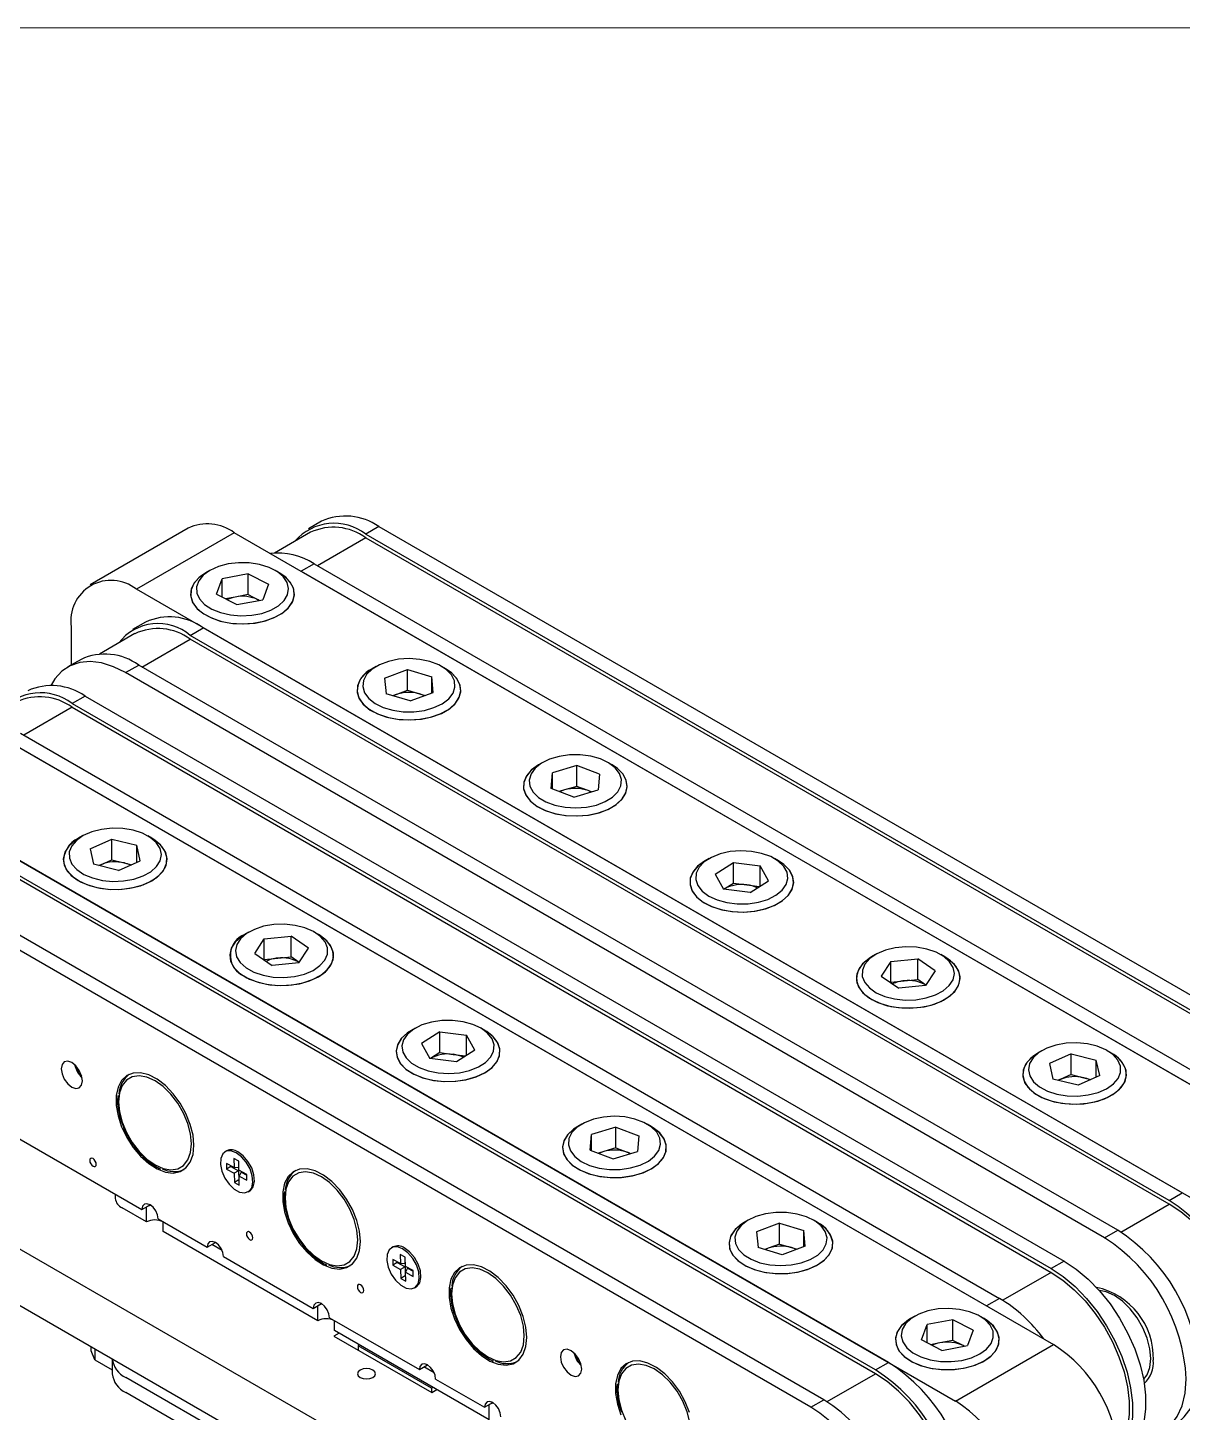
# Model space of a CAD drawing. Header units: millimetres. Extents: x 5 to 292, y 4 to 204.
# Drawn here: x 195.3 to 245.3, y 144.5 to 204.5 of the extents above; entities that cross this region are included whole.
import ezdxf

# ---------------------------------------------------------------- set-up
doc = ezdxf.new("R2010")
doc.units = ezdxf.units.MM

msp = doc.modelspace()

# ---------------------------------------------------------------- linework, layer by layer
at = {"color": 7, "linetype": 'Continuous', "lineweight": 18}
msp.add_line((4.92, 204.48), (291.92, 204.48), dxfattribs=at)
at = {"color": 7, "linetype": 'Continuous', "lineweight": 25}
for p, q in [((208.008, 183.091), (207.443, 182.764)), ((202.234, 182.788), (197.992, 180.338)), ((204.234, 182.59), (199.991, 180.14)), ((252.459, 154.75), (204.234, 182.59)), ((207.534, 182.607), (205.97, 181.704)), ((210.499, 182.859), (209.933, 182.532)), ((209.933, 182.532), (252.36, 158.04)), ((210.499, 182.859), (252.925, 158.367)), ((209.933, 182.369), (252.36, 157.877)), ((203.173, 180.957), (202.996, 180.855)), ((204.829, 180.808), (203.708, 180.595)), ((204.829, 180.808), (205.709, 180.353)), ((204.829, 179.909), (204.829, 180.808)), ((206.179, 180.855), (206.002, 180.957)), ((207.699, 181.243), (207.133, 180.916)), ((207.133, 180.916), (249.56, 156.424)), ((207.699, 181.243), (250.125, 156.75)), ((248.216, 152.301), (199.991, 180.14)), ((203.466, 179.928), (203.708, 180.595)), ((203.708, 179.803), (203.708, 180.595)), ((205.709, 180.353), (205.468, 179.686)), ((203.466, 179.928), (204.346, 179.473)), ((204.269, 179.803), (203.858, 179.725)), ((204.829, 179.909), (204.269, 179.803)), ((204.346, 179.473), (205.468, 179.686)), ((204.829, 179.909), (205.269, 179.682)), ((205.315, 179.657), (205.269, 179.682)), ((205.269, 179.682), (205.317, 179.657)), ((197.163, 178.507), (197.163, 176.851)), ((200.391, 178.714), (199.825, 178.388)), ((202.325, 178.14), (202.891, 178.467)), ((245.317, 153.975), (202.891, 178.467)), ((199.925, 178.215), (198.391, 177.329)), ((244.751, 153.648), (202.325, 178.14)), ((244.751, 153.485), (202.325, 177.977)), ((197.591, 177.098), (197.025, 176.771)), ((199.525, 176.524), (200.09, 176.85)), ((241.951, 152.031), (199.525, 176.524)), ((242.517, 152.358), (200.09, 176.85)), ((210.386, 176.793), (210.209, 176.691)), ((210.749, 176.287), (211.74, 176.657)), ((211.74, 176.657), (212.791, 176.347)), ((211.74, 175.759), (211.74, 176.657)), ((213.391, 176.691), (213.215, 176.793)), ((210.749, 176.287), (210.809, 175.606)), ((212.851, 175.666), (212.791, 176.347)), ((212.791, 175.644), (212.791, 176.347)), ((197.771, 175.511), (197.205, 175.185)), ((197.771, 175.511), (240.198, 151.019)), ((211.86, 175.296), (210.809, 175.606)), ((211.101, 175.52), (211.244, 175.574)), ((211.244, 175.574), (211.74, 175.759)), ((211.74, 175.759), (212.266, 175.604)), ((211.86, 175.296), (212.851, 175.666)), ((212.266, 175.604), (212.5, 175.535)), ((191.506, 175.242), (239.731, 147.402)), ((197.205, 175.185), (239.632, 150.693)), ((197.205, 175.021), (239.632, 150.529)), ((194.405, 173.568), (236.832, 149.076)), ((194.971, 173.895), (237.397, 149.403)), ((187.263, 172.793), (235.488, 144.953)), ((217.598, 172.629), (217.421, 172.527)), ((219.071, 172.494), (218.02, 172.183)), ((220.063, 172.124), (219.071, 172.494)), ((219.071, 171.596), (219.071, 172.494)), ((220.604, 172.527), (220.427, 172.629)), ((217.962, 171.502), (218.02, 172.183)), ((218.02, 171.48), (218.02, 172.183)), ((220.063, 172.124), (220.005, 171.444)), ((232.589, 146.627), (190.163, 171.119)), ((218.954, 171.132), (217.962, 171.502)), ((218.546, 171.44), (218.313, 171.371)), ((219.071, 171.596), (218.546, 171.44)), ((218.954, 171.132), (220.005, 171.444)), ((219.567, 171.411), (219.071, 171.596)), ((219.712, 171.357), (219.567, 171.411)), ((232.023, 146.3), (189.597, 170.793)), ((232.023, 146.137), (189.597, 170.629)), ((229.789, 145.01), (187.362, 169.503)), ((197.658, 169.445), (197.481, 169.343)), ((197.983, 168.893), (198.924, 169.305)), ((198.924, 169.305), (200.012, 169.041)), ((198.924, 168.407), (198.924, 169.305)), ((200.663, 169.343), (200.487, 169.445)), ((229.223, 144.684), (186.797, 169.176)), ((197.983, 168.893), (198.132, 168.217)), ((200.161, 168.365), (200.012, 169.041)), ((200.012, 168.3), (200.012, 169.041)), ((199.221, 167.953), (198.132, 168.217)), ((198.362, 168.161), (198.454, 168.201)), ((198.454, 168.201), (198.369, 168.159)), ((198.454, 168.201), (198.924, 168.407)), ((198.924, 168.407), (199.468, 168.275)), ((199.221, 167.953), (200.161, 168.365)), ((199.468, 168.275), (199.782, 168.199)), ((224.811, 168.466), (224.634, 168.364)), ((225.071, 167.794), (225.865, 168.298)), ((225.865, 168.298), (227.019, 168.154)), ((225.865, 167.4), (225.865, 168.298)), ((227.379, 167.505), (227.019, 168.154)), ((227.019, 167.276), (227.019, 168.154)), ((227.816, 168.364), (227.64, 168.466)), ((225.071, 167.794), (225.432, 167.145)), ((226.586, 167), (227.379, 167.505)), ((226.586, 167), (225.432, 167.145)), ((225.458, 167.141), (225.468, 167.148)), ((225.468, 167.148), (225.865, 167.4)), ((225.865, 167.4), (226.442, 167.328)), ((226.442, 167.328), (226.992, 167.259)), ((204.87, 165.282), (204.693, 165.18)), ((205.532, 164.991), (206.697, 165.104)), ((207.449, 164.579), (206.697, 165.104)), ((206.697, 164.206), (206.697, 165.104)), ((207.876, 165.18), (207.699, 165.282)), ((205.12, 164.352), (205.532, 164.991)), ((205.532, 164.093), (205.532, 164.991)), ((207.037, 163.94), (207.449, 164.579)), ((205.12, 164.352), (205.873, 163.827)), ((205.52, 164.073), (205.532, 164.093)), ((205.532, 164.093), (206.115, 164.149)), ((207.037, 163.94), (205.873, 163.827)), ((206.115, 164.149), (206.697, 164.206)), ((207.049, 163.96), (206.697, 164.206)), ((232.023, 164.302), (231.846, 164.2)), ((232.685, 164.011), (232.273, 163.372)), ((232.685, 164.011), (233.85, 164.124)), ((232.685, 163.113), (232.685, 164.011)), ((234.602, 163.599), (233.85, 164.124)), ((233.85, 163.226), (233.85, 164.124)), ((235.029, 164.2), (234.852, 164.302)), ((235.172, 164.109), (235.029, 164.2)), ((232.273, 163.372), (233.026, 162.847)), ((234.602, 163.599), (234.19, 162.96)), ((232.685, 163.113), (232.673, 163.093)), ((232.685, 163.113), (233.267, 163.17)), ((234.19, 162.96), (233.026, 162.847)), ((233.267, 163.17), (233.85, 163.226)), ((234.202, 162.98), (233.85, 163.226)), ((186.797, 161.011), (200.232, 153.255)), ((212.083, 161.118), (211.906, 161.016)), ((213.137, 160.951), (212.343, 160.446)), ((213.137, 160.951), (214.291, 160.806)), ((213.137, 160.053), (213.137, 160.951)), ((215.088, 161.016), (214.912, 161.118)), ((212.343, 160.446), (212.704, 159.797)), ((214.651, 160.157), (214.291, 160.806)), ((214.291, 159.928), (214.291, 160.806)), ((213.858, 159.653), (212.704, 159.797)), ((212.74, 159.8), (212.73, 159.794)), ((213.137, 160.053), (212.74, 159.8)), ((213.137, 160.053), (213.714, 159.98)), ((213.714, 159.98), (214.265, 159.912)), ((214.651, 160.157), (213.858, 159.653)), ((239.236, 160.138), (239.059, 160.036)), ((240.501, 159.998), (239.561, 159.586)), ((240.501, 159.998), (241.59, 159.734)), ((240.501, 159.1), (240.501, 159.998)), ((241.739, 159.058), (241.59, 159.734)), ((241.59, 158.993), (241.59, 159.734)), ((242.241, 160.036), (242.065, 160.138)), ((239.561, 159.586), (239.71, 158.91)), ((240.501, 159.1), (240.031, 158.894)), ((240.501, 159.1), (241.046, 158.968)), ((241.739, 159.058), (240.799, 158.646)), ((182.526, 158.708), (231.741, 130.297)), ((240.799, 158.646), (239.71, 158.91)), ((240.031, 158.894), (239.94, 158.854)), ((240.031, 158.894), (239.947, 158.852)), ((241.046, 158.968), (241.36, 158.892)), ((219.295, 156.954), (219.118, 156.852)), ((220.768, 156.819), (219.717, 156.507)), ((220.768, 156.819), (221.76, 156.449)), ((220.768, 155.921), (220.768, 156.819)), ((222.301, 156.852), (222.124, 156.954)), ((182.526, 156.258), (231.741, 127.847)), ((219.659, 155.827), (219.717, 156.507)), ((219.717, 155.805), (219.717, 156.507)), ((221.76, 156.449), (221.702, 155.769)), ((203.904, 155.795), (203.833, 155.754)), ((204.429, 155.346), (204.217, 155.463)), ((204.217, 155.463), (204.225, 155.07)), ((219.659, 155.827), (220.651, 155.457)), ((220.243, 155.765), (220.01, 155.696)), ((220.768, 155.921), (220.243, 155.765)), ((220.651, 155.457), (221.702, 155.769)), ((220.768, 155.921), (221.264, 155.736)), ((221.264, 155.736), (221.409, 155.682)), ((200.569, 155.295), (200.78, 155.153)), ((200.78, 155.153), (200.829, 155.12)), ((204.225, 155.07), (203.889, 155.255)), ((203.889, 155.255), (203.894, 155.008)), ((204.085, 155.121), (203.894, 155.008)), ((203.894, 155.008), (204.229, 154.823)), ((204.085, 155.147), (204.085, 155.121)), ((204.085, 155.121), (204.421, 154.936)), ((204.419, 155.064), (204.225, 155.07)), ((204.421, 154.936), (204.229, 154.823)), ((204.413, 155.355), (204.419, 155.064)), ((204.421, 154.936), (204.429, 154.544)), ((204.437, 154.954), (204.429, 155.346)), ((204.772, 154.769), (204.437, 154.954)), ((204.53, 154.876), (204.442, 154.706)), ((204.53, 154.876), (204.773, 154.742)), ((204.229, 154.823), (204.237, 154.431)), ((204.429, 154.544), (204.237, 154.431)), ((204.237, 154.431), (204.449, 154.314)), ((204.429, 154.544), (204.445, 154.535)), ((204.449, 154.314), (204.442, 154.706)), ((204.442, 154.706), (204.777, 154.521)), ((204.777, 154.521), (204.772, 154.769)), ((199.078, 153.921), (199.078, 153.734)), ((204.833, 154.022), (204.904, 154.063)), ((244.751, 153.648), (245.317, 153.975)), ((200.427, 152.716), (199.371, 153.326)), ((200.232, 153.255), (200.585, 153.459)), ((200.427, 152.716), (200.427, 153.367)), ((200.939, 152.847), (203.06, 151.622)), ((201.148, 152.3), (201.148, 152.726)), ((226.508, 152.791), (226.331, 152.689)), ((227.862, 152.655), (226.871, 152.285)), ((227.862, 152.655), (228.913, 152.345)), ((227.862, 151.757), (227.862, 152.655)), ((229.513, 152.689), (229.337, 152.791)), ((207.852, 148.43), (201.148, 152.3)), ((226.871, 152.285), (226.931, 151.604)), ((228.973, 151.664), (228.913, 152.345)), ((228.913, 151.642), (228.913, 152.345)), ((241.951, 152.031), (242.517, 152.358)), ((203.06, 151.622), (203.414, 151.826)), ((203.708, 151.475), (203.257, 151.735)), ((211.116, 151.631), (211.046, 151.591)), ((211.641, 151.182), (211.429, 151.299)), ((211.429, 151.299), (211.437, 150.907)), ((227.982, 151.294), (226.931, 151.604)), ((227.366, 151.572), (227.223, 151.518)), ((227.862, 151.757), (227.366, 151.572)), ((227.862, 151.757), (228.388, 151.602)), ((228.973, 151.664), (227.982, 151.294)), ((228.388, 151.602), (228.622, 151.533)), ((203.767, 151.214), (207.656, 148.969)), ((207.782, 151.132), (207.992, 150.99)), ((207.992, 150.99), (208.041, 150.957)), ((211.437, 150.907), (211.101, 151.092)), ((211.101, 151.092), (211.106, 150.844)), ((211.298, 150.957), (211.106, 150.844)), ((211.106, 150.844), (211.442, 150.659)), ((211.297, 150.984), (211.298, 150.957)), ((211.298, 150.957), (211.634, 150.772)), ((211.631, 150.9), (211.437, 150.907)), ((211.634, 150.772), (211.442, 150.659)), ((211.442, 150.659), (211.45, 150.267)), ((211.625, 151.191), (211.631, 150.9)), ((211.634, 150.772), (211.641, 150.38)), ((211.649, 150.79), (211.641, 151.182)), ((211.985, 150.605), (211.649, 150.79)), ((211.743, 150.712), (211.654, 150.542)), ((211.743, 150.712), (211.985, 150.579)), ((240.198, 151.019), (239.632, 150.693)), ((211.641, 150.38), (211.45, 150.267)), ((211.45, 150.267), (211.662, 150.15)), ((211.641, 150.38), (211.657, 150.371)), ((211.662, 150.15), (211.654, 150.542)), ((211.654, 150.542), (211.99, 150.357)), ((211.99, 150.357), (211.985, 150.605)), ((212.046, 149.858), (212.116, 149.899)), ((207.656, 148.969), (208.01, 149.173)), ((207.852, 148.43), (207.852, 149.081)), ((237.397, 149.403), (236.832, 149.076)), ((208.364, 148.56), (212.253, 146.315)), ((208.573, 148.013), (208.573, 148.44)), ((233.72, 148.627), (233.543, 148.525)), ((234.013, 147.598), (234.255, 148.265)), ((235.376, 148.478), (234.255, 148.265)), ((234.255, 147.473), (234.255, 148.265)), ((236.256, 148.023), (235.376, 148.478)), ((235.376, 147.58), (235.376, 148.478)), ((236.726, 148.525), (236.549, 148.627)), ((208.773, 147.898), (208.547, 147.768)), ((208.547, 147.768), (212.79, 145.319)), ((215.276, 144.144), (208.573, 148.013)), ((236.256, 148.023), (236.015, 147.356)), ((198.033, 147.122), (198.033, 147.306)), ((198.189, 146.739), (198.033, 147.122)), ((198.189, 147.216), (198.189, 146.739)), ((209.666, 147.382), (209.595, 147.341)), ((212.777, 145.504), (209.595, 147.341)), ((209.595, 147.341), (209.595, 147.163)), ((234.893, 147.144), (234.013, 147.598)), ((234.816, 147.473), (234.405, 147.395)), ((235.376, 147.58), (234.816, 147.473)), ((234.893, 147.144), (236.015, 147.356)), ((235.816, 147.352), (235.376, 147.58)), ((235.488, 144.953), (239.731, 147.402)), ((235.862, 147.327), (235.816, 147.352)), ((235.864, 147.328), (235.816, 147.352)), ((198.189, 146.739), (198.946, 146.302)), ((198.946, 146.779), (198.946, 146.136)), ((212.253, 146.315), (212.606, 146.519)), ((214.994, 146.968), (215.205, 146.826)), ((215.205, 146.826), (215.254, 146.793)), ((232.023, 146.3), (232.589, 146.627)), ((228.028, 129.522), (199.532, 145.973)), ((212.9, 146.169), (212.449, 146.429)), ((212.96, 145.907), (215.081, 144.682)), ((228.028, 128.869), (199.532, 145.32)), ((212.848, 145.545), (212.777, 145.504)), ((212.777, 145.504), (212.777, 145.326)), ((212.79, 145.319), (213.015, 145.449)), ((215.081, 144.682), (215.435, 144.887)), ((215.276, 144.144), (215.276, 144.795)), ((229.223, 144.684), (229.789, 145.01))]:
    msp.add_line(p, q, dxfattribs=at)
at = {"color": 8, "linetype": 'Continuous', "lineweight": 25}
for p, q in [((209.933, 182.369), (207.84, 181.161)), ((200.232, 176.769), (202.325, 177.977)), ((197.205, 175.021), (195.112, 173.813)), ((242.654, 152.274), (244.751, 153.485)), ((239.632, 150.529), (237.536, 149.319)), ((229.926, 144.926), (232.023, 146.137))]:
    msp.add_line(p, q, dxfattribs=at)
at = {"color": 7, "linetype": 'Continuous', "lineweight": 25, "flags": 128}
for points in [[(203.964, 181.237), (203.542, 181.125), (203.177, 180.959), (202.888, 180.749), (202.691, 180.507), (202.596, 180.244), (202.608, 179.976), (202.727, 179.717), (202.946, 179.481), (203.254, 179.28), (203.634, 179.126), (204.065, 179.026), (204.524, 178.986), (204.987, 179.009), (205.428, 179.093), (205.824, 179.233), (206.153, 179.422), (206.398, 179.65), (206.545, 179.904), (206.587, 180.171), (206.521, 180.436), (206.351, 180.686), (206.085, 180.906), (205.739, 181.084), (205.331, 181.212), (204.883, 181.282), (204.419, 181.291), (203.964, 181.237)], [(202.996, 180.855), (202.735, 180.673), (202.504, 180.426), (202.37, 180.156), (202.34, 179.876), (202.415, 179.598), (202.592, 179.337), (202.862, 179.103), (203.212, 178.908), (203.627, 178.762), (204.087, 178.67), (204.57, 178.637), (205.054, 178.666), (205.517, 178.753), (205.935, 178.896), (206.291, 179.088), (206.567, 179.319), (206.751, 179.579), (206.833, 179.856), (206.811, 180.137), (206.684, 180.408), (206.46, 180.657), (206.179, 180.855)], [(202.997, 180.855), (202.692, 180.636), (202.476, 180.384), (202.358, 180.112), (202.345, 179.831), (202.437, 179.555), (202.629, 179.297), (202.913, 179.069), (203.275, 178.881), (203.699, 178.743), (204.164, 178.661), (204.649, 178.638), (205.131, 178.676), (205.587, 178.773), (205.997, 178.924), (206.341, 179.123), (206.603, 179.359), (206.771, 179.623), (206.837, 179.901), (206.797, 180.181), (206.654, 180.45), (206.415, 180.694), (206.179, 180.855)], [(209.803, 175.918), (209.88, 175.654), (210.061, 175.407), (210.335, 175.191), (210.689, 175.017), (211.102, 174.895), (211.554, 174.831), (212.018, 174.829), (212.471, 174.889), (212.887, 175.008), (213.245, 175.178), (213.525, 175.392), (213.712, 175.638), (213.796, 175.901), (213.772, 176.169), (213.642, 176.426), (213.413, 176.659), (213.097, 176.856), (212.711, 177.005), (212.275, 177.098), (211.815, 177.131), (211.353, 177.102), (210.915, 177.012), (210.526, 176.867), (210.205, 176.673), (209.969, 176.442), (209.833, 176.185), (209.803, 175.918)], [(199.525, 176.524), (198.998, 176.782), (198.483, 176.944), (197.991, 177.005), (197.533, 176.964), (197.12, 176.822), (196.761, 176.582), (196.463, 176.25), (196.301, 175.978)], [(209.553, 175.706), (209.63, 175.429), (209.809, 175.168), (210.081, 174.935), (210.433, 174.741), (210.849, 174.596), (211.309, 174.505), (211.793, 174.474), (212.277, 174.503), (212.738, 174.592), (213.156, 174.736), (213.51, 174.929), (213.785, 175.16), (213.966, 175.421), (214.046, 175.698), (214.022, 175.979), (213.893, 176.249), (213.666, 176.498), (213.391, 176.691)], [(210.209, 176.691), (209.904, 176.472), (209.688, 176.221), (209.571, 175.948), (209.558, 175.667), (209.649, 175.391), (209.841, 175.133), (210.125, 174.905), (210.487, 174.718), (210.911, 174.579), (211.376, 174.497), (211.861, 174.474), (212.343, 174.512), (212.8, 174.609), (213.21, 174.76), (213.554, 174.959), (213.816, 175.195), (213.984, 175.459), (214.049, 175.737), (214.01, 176.017), (213.867, 176.286), (213.628, 176.53), (213.391, 176.691)], [(211.244, 175.574), (211.137, 175.528), (211.114, 175.516)], [(212.471, 175.524), (212.38, 175.565), (212.266, 175.604)], [(219.926, 170.786), (220.312, 170.935), (220.627, 171.132), (220.856, 171.365), (220.985, 171.623), (221.008, 171.89), (220.923, 172.154), (220.736, 172.399), (220.455, 172.613), (220.097, 172.783), (219.68, 172.901), (219.227, 172.961), (218.763, 172.959), (218.312, 172.894), (217.899, 172.772), (217.546, 172.598), (217.272, 172.381), (217.092, 172.134), (217.015, 171.87), (217.046, 171.602), (217.183, 171.346), (217.419, 171.115), (217.741, 170.922), (218.131, 170.777), (218.569, 170.687), (219.03, 170.659), (219.491, 170.692), (219.926, 170.786)], [(217.422, 172.527), (217.117, 172.308), (216.901, 172.057), (216.783, 171.784), (216.77, 171.504), (216.862, 171.228), (217.054, 170.97), (217.338, 170.742), (217.7, 170.554), (218.123, 170.416), (218.589, 170.333), (219.074, 170.311), (219.556, 170.348), (220.012, 170.445), (220.422, 170.597), (220.766, 170.795), (221.028, 171.032), (221.196, 171.295), (221.262, 171.574), (221.222, 171.854), (221.079, 172.122), (220.84, 172.367), (220.604, 172.527)], [(217.421, 172.527), (217.4, 172.515), (217.1, 172.293), (216.89, 172.04), (216.779, 171.766), (216.773, 171.486), (216.871, 171.21), (217.07, 170.954), (217.359, 170.728), (217.726, 170.544), (218.152, 170.409), (218.619, 170.33), (219.105, 170.311), (219.586, 170.353), (220.04, 170.453)], [(220.04, 170.453), (220.447, 170.608), (220.786, 170.809), (221.042, 171.048), (221.203, 171.313), (221.262, 171.592), (221.216, 171.871), (221.067, 172.139), (220.822, 172.381), (220.604, 172.527)], [(218.546, 171.44), (218.431, 171.4), (218.342, 171.36)], [(219.698, 171.353), (219.674, 171.365), (219.567, 171.411)], [(197.481, 169.343), (197.319, 169.239), (197.056, 169.002), (196.889, 168.738), (196.823, 168.46), (196.862, 168.18), (197.005, 167.912), (197.245, 167.667), (197.57, 167.458), (197.965, 167.294), (198.412, 167.183), (198.89, 167.13), (199.376, 167.138), (199.848, 167.206), (200.284, 167.331), (200.663, 167.506)], [(196.84, 168.261), (196.953, 167.988), (197.165, 167.735), (197.467, 167.515), (197.843, 167.337), (198.277, 167.21), (198.748, 167.14), (199.234, 167.129), (199.713, 167.18), (200.162, 167.288), (200.559, 167.45), (200.887, 167.658), (201.131, 167.901), (201.278, 168.168), (201.322, 168.448), (201.261, 168.727), (201.097, 168.991), (200.839, 169.229), (200.663, 169.343)], [(197.088, 168.484), (197.2, 168.223), (197.412, 167.985), (197.714, 167.781), (198.089, 167.624), (198.518, 167.52), (198.976, 167.476), (199.439, 167.494), (199.882, 167.573), (200.282, 167.71), (200.617, 167.896), (200.868, 168.121), (201.023, 168.374), (201.072, 168.64), (201.014, 168.906), (200.85, 169.157), (200.591, 169.38), (200.251, 169.562), (199.846, 169.694), (199.4, 169.768), (198.936, 169.781), (198.48, 169.732), (198.055, 169.623), (197.685, 169.461), (197.39, 169.254), (197.186, 169.013), (197.084, 168.752), (197.088, 168.484)], [(200.663, 167.506), (200.968, 167.725), (201.184, 167.977), (201.302, 168.25), (201.315, 168.53), (201.223, 168.806), (201.031, 169.064), (200.747, 169.292), (200.663, 169.343)], [(224.321, 167.297), (224.513, 167.053), (224.797, 166.841), (225.159, 166.673), (225.578, 166.557), (226.031, 166.5), (226.496, 166.505), (226.945, 166.572), (227.356, 166.697), (227.706, 166.873), (227.976, 167.092), (228.152, 167.34), (228.224, 167.605), (228.188, 167.872), (228.046, 168.127), (227.806, 168.357), (227.481, 168.548), (227.088, 168.691), (226.649, 168.778), (226.186, 168.804), (225.726, 168.767), (225.293, 168.671), (224.91, 168.519), (224.598, 168.321), (224.374, 168.086), (224.249, 167.828), (224.231, 167.56), (224.321, 167.297)], [(224.634, 168.364), (224.329, 168.145), (224.113, 167.893), (223.996, 167.621), (223.983, 167.34), (224.074, 167.064), (224.266, 166.806), (224.55, 166.578), (224.912, 166.39), (225.336, 166.252), (225.801, 166.17), (226.286, 166.147), (226.768, 166.185), (227.225, 166.282), (227.635, 166.433), (227.979, 166.631), (228.241, 166.868), (228.409, 167.132), (228.474, 167.41), (228.435, 167.69), (228.292, 167.959), (228.053, 168.203), (227.816, 168.364)], [(224.634, 168.364), (224.615, 168.352), (224.314, 168.131), (224.104, 167.878), (223.992, 167.605), (223.985, 167.324), (224.082, 167.049)], [(224.082, 167.049), (224.28, 166.792), (224.569, 166.566), (224.935, 166.381), (225.361, 166.246), (225.828, 166.167), (226.314, 166.147), (226.795, 166.189), (227.25, 166.289), (227.656, 166.443), (227.996, 166.644), (228.253, 166.883), (228.415, 167.147), (228.475, 167.426), (228.429, 167.706), (228.281, 167.973), (228.036, 168.216), (227.816, 168.364)], [(204.693, 165.18), (204.531, 165.075), (204.269, 164.838), (204.101, 164.575), (204.035, 164.296), (204.075, 164.016), (204.218, 163.748), (204.457, 163.503), (204.782, 163.294), (205.177, 163.131), (205.624, 163.02), (206.102, 162.967), (206.588, 162.974), (207.061, 163.042), (207.496, 163.167), (207.876, 163.343)], [(204.743, 163.73), (205.078, 163.544), (205.479, 163.409), (205.923, 163.33), (206.386, 163.312), (206.844, 163.357), (207.272, 163.461), (207.646, 163.62), (207.947, 163.824), (208.159, 164.062), (208.269, 164.323), (208.273, 164.591), (208.169, 164.852), (207.964, 165.093), (207.668, 165.299), (207.297, 165.461), (206.872, 165.569), (206.416, 165.617), (205.952, 165.604), (205.506, 165.529), (205.102, 165.397), (204.762, 165.214), (204.504, 164.991), (204.342, 164.74), (204.285, 164.474), (204.335, 164.207), (204.491, 163.955), (204.743, 163.73)], [(204.55, 163.434), (204.899, 163.238), (205.313, 163.09), (205.772, 162.997), (206.254, 162.962), (206.739, 162.989), (207.202, 163.075), (207.622, 163.217), (207.98, 163.407), (208.258, 163.637), (208.444, 163.897), (208.53, 164.174), (208.51, 164.454), (208.386, 164.726), (208.164, 164.976), (207.876, 165.18)], [(207.876, 163.343), (208.18, 163.562), (208.397, 163.813), (208.514, 164.086), (208.527, 164.367), (208.436, 164.643), (208.243, 164.901), (207.959, 165.129), (207.876, 165.18)], [(234.979, 164.221), (234.644, 164.407), (234.243, 164.542), (233.799, 164.621), (233.336, 164.639), (232.878, 164.594), (232.45, 164.49), (232.076, 164.331), (231.775, 164.127), (231.563, 163.889), (231.453, 163.628), (231.449, 163.36), (231.553, 163.099), (231.758, 162.858), (232.054, 162.652), (232.425, 162.49), (232.85, 162.382), (233.306, 162.334), (233.77, 162.347), (234.216, 162.422), (234.62, 162.555), (234.96, 162.737), (235.218, 162.96), (235.38, 163.211), (235.438, 163.477), (235.387, 163.744), (235.231, 163.996), (234.979, 164.221)], [(231.846, 164.2), (231.742, 164.136), (231.464, 163.905), (231.278, 163.646), (231.193, 163.369), (231.213, 163.089), (231.336, 162.817), (231.558, 162.567), (231.868, 162.351), (232.252, 162.178), (232.691, 162.056), (233.164, 161.992), (233.651, 161.989), (234.127, 162.045), (234.572, 162.16), (234.963, 162.327), (235.283, 162.538), (235.516, 162.785), (235.653, 163.054), (235.686, 163.334), (235.613, 163.612), (235.439, 163.875), (235.172, 164.109), (235.172, 164.109)], [(231.847, 164.2), (231.542, 163.981), (231.326, 163.729), (231.208, 163.457), (231.195, 163.176), (231.287, 162.9), (231.479, 162.642), (231.763, 162.414), (232.125, 162.227), (232.548, 162.088), (233.014, 162.006), (233.498, 161.983), (233.981, 162.021), (234.437, 162.118), (234.847, 162.269), (235.191, 162.468), (235.453, 162.704), (235.621, 162.968), (235.687, 163.246), (235.647, 163.526), (235.504, 163.795), (235.265, 164.039), (235.029, 164.2)], [(215.402, 160.654), (215.21, 160.898), (214.925, 161.11), (214.564, 161.278), (214.145, 161.394), (213.691, 161.451), (213.227, 161.446), (212.777, 161.379), (212.366, 161.254), (212.016, 161.078), (211.746, 160.86), (211.57, 160.611), (211.499, 160.347), (211.535, 160.079), (211.676, 159.824), (211.916, 159.594), (212.241, 159.403), (212.634, 159.26), (213.074, 159.173), (213.536, 159.147), (213.996, 159.184), (214.429, 159.28), (214.812, 159.432), (215.124, 159.63), (215.349, 159.865), (215.473, 160.123), (215.491, 160.391), (215.402, 160.654)], [(211.906, 161.016), (211.726, 160.899), (211.469, 160.66), (211.307, 160.395), (211.247, 160.117), (211.293, 159.837), (211.441, 159.57), (211.686, 159.327), (212.015, 159.12), (212.414, 158.959), (212.863, 158.851), (213.342, 158.802), (213.828, 158.813), (214.299, 158.884), (214.732, 159.012), (215.108, 159.19), (215.408, 159.412), (215.619, 159.665), (215.73, 159.938), (215.737, 160.219), (215.64, 160.494), (215.64, 160.494)], [(211.906, 161.016), (211.743, 160.911), (211.481, 160.675), (211.314, 160.411), (211.248, 160.133), (211.287, 159.853), (211.43, 159.584), (211.67, 159.34), (211.995, 159.131), (212.39, 158.967), (212.837, 158.856), (213.315, 158.803), (213.801, 158.811), (214.273, 158.878), (214.709, 159.003), (215.088, 159.179)], [(215.088, 159.179), (215.393, 159.398), (215.609, 159.65), (215.727, 159.922), (215.74, 160.203), (215.648, 160.479), (215.456, 160.737), (215.172, 160.965), (215.088, 161.016)], [(242.634, 159.467), (242.523, 159.728), (242.31, 159.966), (242.008, 160.17), (241.633, 160.328), (241.205, 160.431), (240.747, 160.475), (240.283, 160.457), (239.84, 160.378), (239.44, 160.241), (239.105, 160.055), (238.854, 159.83), (238.7, 159.577), (238.65, 159.311), (238.709, 159.045), (238.872, 158.794), (239.131, 158.571), (239.472, 158.389), (239.876, 158.257), (240.322, 158.183), (240.786, 158.17), (241.243, 158.219), (241.667, 158.328), (242.037, 158.49), (242.332, 158.697), (242.536, 158.938), (242.639, 159.199), (242.634, 159.467)], [(197.651, 158.827), (197.616, 159.051), (197.516, 159.28), (197.367, 159.482), (197.191, 159.623), (197.015, 159.685), (196.866, 159.656), (196.767, 159.541), (196.732, 159.358), (196.767, 159.135), (196.866, 158.905), (197.015, 158.704), (197.191, 158.562), (197.367, 158.501), (197.516, 158.53), (197.616, 158.644), (197.651, 158.827)], [(239.059, 160.036), (238.835, 159.885), (238.591, 159.642), (238.444, 159.374), (238.4, 159.095), (238.462, 158.816), (238.625, 158.551), (238.884, 158.313), (239.224, 158.113), (239.632, 157.96), (240.087, 157.86), (240.568, 157.82), (241.054, 157.84), (241.52, 157.92), (241.946, 158.056), (242.311, 158.242), (242.598, 158.468), (242.795, 158.725), (242.891, 159.001), (242.882, 159.281), (242.882, 159.281)], [(239.059, 160.036), (238.754, 159.817), (238.538, 159.566), (238.421, 159.293), (238.407, 159.012), (238.499, 158.737), (238.691, 158.479), (238.975, 158.25), (239.337, 158.063), (239.761, 157.925), (240.226, 157.842), (240.711, 157.819), (241.193, 157.857), (241.65, 157.954), (242.06, 158.106), (242.404, 158.304), (242.666, 158.541), (242.834, 158.804), (242.899, 159.083), (242.86, 159.363), (242.717, 159.631), (242.477, 159.876), (242.241, 160.036)], [(202.484, 156.037), (202.445, 156.479), (202.328, 156.945), (202.14, 157.414), (201.889, 157.865), (201.587, 158.275), (201.249, 158.627), (200.889, 158.903), (200.525, 159.09), (200.173, 159.18), (199.851, 159.169), (199.573, 159.057), (199.352, 158.849), (199.199, 158.555), (199.121, 158.189), (199.121, 157.768), (199.199, 157.312), (199.352, 156.841), (199.573, 156.378), (199.851, 155.945), (200.173, 155.562), (200.525, 155.247), (200.889, 155.014), (201.249, 154.874), (201.587, 154.834), (201.889, 154.896), (202.14, 155.057), (202.328, 155.31), (202.445, 155.641), (202.484, 156.037)], [(200.798, 155.189), (201.149, 155.032), (201.482, 154.974), (201.781, 155.019), (202.031, 155.163), (202.219, 155.4), (202.336, 155.718), (202.375, 156.1), (202.336, 156.528), (202.219, 156.981), (202.031, 157.435), (201.781, 157.867), (201.482, 158.257), (201.149, 158.584), (200.798, 158.833), (200.446, 158.99), (200.113, 159.048), (199.814, 159.003), (199.564, 158.859), (199.376, 158.622), (199.259, 158.304), (199.22, 157.922), (199.259, 157.493), (199.376, 157.041), (199.564, 156.587), (199.814, 156.154), (200.113, 155.765), (200.446, 155.437), (200.798, 155.189)], [(219.796, 157.165), (219.41, 157.016), (219.095, 156.819), (218.866, 156.586), (218.737, 156.328), (218.714, 156.061), (218.799, 155.797), (218.987, 155.552), (219.267, 155.338), (219.626, 155.168), (220.042, 155.05), (220.495, 154.99), (220.96, 154.992), (221.41, 155.057), (221.823, 155.179), (222.177, 155.353), (222.451, 155.57), (222.631, 155.817), (222.707, 156.081), (222.676, 156.349), (222.539, 156.605), (222.303, 156.836), (221.982, 157.029), (221.591, 157.174), (221.154, 157.264), (220.692, 157.293), (220.231, 157.259), (219.796, 157.165)], [(219.118, 156.852), (218.937, 156.733), (218.68, 156.495), (218.519, 156.23), (218.46, 155.951), (218.506, 155.671), (218.655, 155.404), (218.901, 155.162), (219.231, 154.955), (219.63, 154.794), (220.079, 154.687), (220.558, 154.638), (221.044, 154.649), (221.515, 154.721), (221.948, 154.849), (222.323, 155.028), (222.622, 155.25), (222.832, 155.503), (222.943, 155.776), (222.949, 156.057), (222.851, 156.332), (222.653, 156.589), (222.363, 156.815), (222.301, 156.852)], [(219.118, 156.852), (218.956, 156.748), (218.694, 156.511), (218.526, 156.247), (218.46, 155.969), (218.5, 155.689), (218.643, 155.421), (218.882, 155.176), (219.207, 154.967), (219.602, 154.803), (220.049, 154.692), (220.527, 154.639), (221.013, 154.647), (221.486, 154.715), (221.921, 154.839), (222.301, 155.015)], [(222.301, 155.015), (222.605, 155.234), (222.822, 155.486), (222.939, 155.759), (222.952, 156.039), (222.861, 156.315), (222.668, 156.573), (222.384, 156.801), (222.301, 156.852)], [(198.252, 155.214), (198.241, 155.283), (198.211, 155.354), (198.165, 155.416), (198.111, 155.459), (198.056, 155.478), (198.011, 155.469), (197.98, 155.434), (197.969, 155.378), (197.98, 155.309), (198.011, 155.238), (198.056, 155.176), (198.111, 155.133), (198.165, 155.114), (198.211, 155.123), (198.241, 155.158), (198.252, 155.214)], [(204.317, 155.714), (204.088, 155.796), (203.886, 155.779), (203.732, 155.666), (203.644, 155.468), (203.63, 155.208), (203.692, 154.913), (203.824, 154.615), (204.011, 154.347), (204.233, 154.138), (204.465, 154.01), (204.684, 153.977), (204.864, 154.043), (204.987, 154.2), (205.039, 154.432), (205.014, 154.714), (204.916, 155.014), (204.754, 155.301), (204.547, 155.543), (204.317, 155.714)], [(204.904, 154.063), (204.935, 154.083), (205.058, 154.241), (205.11, 154.473), (205.085, 154.754), (204.987, 155.055), (204.825, 155.342), (204.618, 155.584), (204.387, 155.755)], [(220.243, 155.765), (220.128, 155.725), (220.039, 155.685)], [(221.395, 155.678), (221.371, 155.69), (221.264, 155.736)], [(209.696, 151.874), (209.657, 152.315), (209.541, 152.781), (209.353, 153.251), (209.102, 153.701), (208.8, 154.112), (208.461, 154.463), (208.101, 154.739), (207.737, 154.927), (207.386, 155.017), (207.064, 155.005), (206.786, 154.893), (206.565, 154.685), (206.412, 154.392), (206.333, 154.026), (206.333, 153.605), (206.412, 153.148), (206.565, 152.677), (206.786, 152.215), (207.064, 151.782), (207.386, 151.398), (207.737, 151.083), (208.101, 150.85), (208.461, 150.71), (208.8, 150.671), (209.102, 150.733), (209.353, 150.894), (209.541, 151.146), (209.657, 151.478), (209.696, 151.874)], [(208.01, 151.025), (208.361, 150.868), (208.695, 150.811), (208.994, 150.855), (209.244, 150.999), (209.431, 151.236), (209.548, 151.554), (209.588, 151.936), (209.548, 152.365), (209.431, 152.817), (209.244, 153.271), (208.994, 153.704), (208.695, 154.094), (208.361, 154.421), (208.01, 154.669), (207.659, 154.826), (207.325, 154.884), (207.026, 154.84), (206.776, 154.695), (206.589, 154.458), (206.472, 154.141), (206.432, 153.758), (206.472, 153.33), (206.589, 152.877), (206.776, 152.423), (207.026, 151.991), (207.325, 151.601), (207.659, 151.274), (208.01, 151.025)], [(200.939, 152.847), (200.912, 153.018), (200.835, 153.195), (200.721, 153.35), (200.585, 153.459), (200.45, 153.506), (200.335, 153.484), (200.259, 153.395), (200.232, 153.255)], [(200.618, 153.439), (200.592, 153.433), (200.462, 153.388)], [(229.92, 152.033), (229.842, 152.297), (229.661, 152.544), (229.387, 152.761), (229.033, 152.934), (228.62, 153.056), (228.169, 153.12), (227.704, 153.122), (227.252, 153.062), (226.835, 152.944), (226.477, 152.773), (226.197, 152.559), (226.01, 152.313), (225.926, 152.05), (225.95, 151.782), (226.08, 151.525), (226.309, 151.292), (226.626, 151.095), (227.012, 150.946), (227.447, 150.853), (227.908, 150.82), (228.369, 150.849), (228.807, 150.939), (229.197, 151.085), (229.518, 151.278), (229.753, 151.509), (229.889, 151.766), (229.92, 152.033)], [(247.151, 145.408), (247.405, 145.59), (247.691, 145.909), (247.911, 146.309), (248.06, 146.783), (248.136, 147.318), (248.136, 147.904), (248.06, 148.527), (247.911, 149.173), (247.691, 149.828), (247.405, 150.477), (247.06, 151.106), (246.663, 151.7), (246.224, 152.246), (245.752, 152.733), (245.257, 153.149), (244.751, 153.485)], [(226.331, 152.689), (226.168, 152.584), (225.906, 152.347), (225.739, 152.084), (225.673, 151.805), (225.712, 151.525), (225.855, 151.257), (226.095, 151.012), (226.42, 150.803), (226.815, 150.64), (227.262, 150.529), (227.74, 150.476), (228.226, 150.483), (228.698, 150.551), (229.134, 150.676), (229.513, 150.852)], [(226.331, 152.689), (226.212, 152.614), (225.938, 152.382), (225.756, 152.122), (225.676, 151.845), (225.701, 151.564), (225.829, 151.293), (226.056, 151.045), (226.37, 150.83), (226.756, 150.659), (227.197, 150.541), (227.672, 150.479), (228.158, 150.478), (228.634, 150.538), (229.076, 150.655), (229.464, 150.824), (229.78, 151.038), (230.01, 151.286), (230.141, 151.556), (230.169, 151.836), (230.169, 151.836)], [(229.513, 150.852), (229.818, 151.071), (230.034, 151.322), (230.152, 151.595), (230.165, 151.876), (230.073, 152.151), (229.881, 152.409), (229.597, 152.638), (229.513, 152.689)], [(203.767, 151.214), (203.74, 151.385), (203.664, 151.562), (203.549, 151.717), (203.414, 151.826), (203.279, 151.873), (203.164, 151.851), (203.087, 151.763), (203.06, 151.622)], [(205.04, 152.03), (205.029, 152.099), (204.999, 152.17), (204.953, 152.232), (204.899, 152.275), (204.845, 152.294), (204.799, 152.285), (204.768, 152.25), (204.757, 152.194), (204.768, 152.125), (204.799, 152.054), (204.845, 151.992), (204.899, 151.949), (204.953, 151.93), (204.999, 151.939), (205.029, 151.974), (205.04, 152.03)], [(211.529, 151.55), (211.301, 151.632), (211.098, 151.615), (210.945, 151.502), (210.856, 151.305), (210.842, 151.044), (210.905, 150.749), (211.036, 150.452), (211.223, 150.184), (211.445, 149.974), (211.678, 149.846), (211.896, 149.813), (212.077, 149.879), (212.199, 150.036), (212.251, 150.268), (212.227, 150.55), (212.128, 150.85), (211.967, 151.137), (211.76, 151.379), (211.529, 151.55)], [(212.116, 149.899), (212.147, 149.92), (212.27, 150.077), (212.322, 150.309), (212.298, 150.591), (212.199, 150.891), (212.038, 151.178), (211.83, 151.42), (211.6, 151.591)], [(227.366, 151.572), (227.259, 151.526), (227.236, 151.514)], [(228.593, 151.522), (228.502, 151.562), (228.388, 151.602)], [(216.909, 147.71), (216.87, 148.151), (216.753, 148.618), (216.565, 149.087), (216.314, 149.538), (216.012, 149.948), (215.674, 150.3), (215.314, 150.575), (214.95, 150.763), (214.598, 150.853), (214.276, 150.842), (213.998, 150.73), (213.777, 150.522), (213.624, 150.228), (213.546, 149.862), (213.546, 149.441), (213.624, 148.984), (213.777, 148.514), (213.998, 148.051), (214.276, 147.618), (214.598, 147.235), (214.95, 146.919), (215.314, 146.686), (215.674, 146.547), (216.012, 146.507), (216.314, 146.569), (216.565, 146.73), (216.753, 146.982), (216.87, 147.314), (216.909, 147.71)], [(215.222, 146.862), (215.574, 146.705), (215.907, 146.647), (216.206, 146.691), (216.456, 146.835), (216.644, 147.072), (216.761, 147.39), (216.8, 147.773), (216.761, 148.201), (216.644, 148.653), (216.456, 149.107), (216.206, 149.54), (215.907, 149.93), (215.574, 150.257), (215.222, 150.505), (214.871, 150.662), (214.538, 150.72), (214.239, 150.676), (213.989, 150.532), (213.801, 150.295), (213.684, 149.977), (213.645, 149.594), (213.684, 149.166), (213.801, 148.714), (213.989, 148.26), (214.239, 147.827), (214.538, 147.437), (214.871, 147.11), (215.222, 146.862)], [(239.632, 150.693), (240.159, 150.343), (240.674, 149.91), (241.166, 149.403), (241.623, 148.833), (242.037, 148.214), (242.396, 147.56), (242.694, 146.884), (242.923, 146.201), (243.079, 145.528), (243.157, 144.88), (243.157, 144.269), (243.079, 143.712), (242.923, 143.218), (242.694, 142.801), (242.557, 142.628)], [(240.198, 151.019), (240.724, 150.669), (241.24, 150.236), (241.732, 149.729), (242.189, 149.16), (242.602, 148.541), (242.962, 147.886), (243.259, 147.21), (243.489, 146.528), (243.644, 145.855), (243.723, 145.206), (243.723, 144.596), (243.644, 144.038), (243.489, 143.545), (243.259, 143.127), (242.962, 142.795), (242.697, 142.606)], [(239.632, 150.529), (240.138, 150.193), (240.632, 149.778), (241.104, 149.291), (241.544, 148.744), (241.94, 148.15), (242.285, 147.522), (242.571, 146.873), (242.791, 146.218), (242.941, 145.572), (243.016, 144.949), (243.016, 144.363), (242.941, 143.827), (242.791, 143.354), (242.571, 142.953), (242.539, 142.908)], [(209.848, 149.745), (209.838, 149.813), (209.807, 149.884), (209.761, 149.946), (209.707, 149.989), (209.653, 150.008), (209.607, 149.999), (209.576, 149.964), (209.566, 149.908), (209.576, 149.839), (209.607, 149.768), (209.653, 149.707), (209.707, 149.663), (209.761, 149.644), (209.807, 149.653), (209.838, 149.688), (209.848, 149.745)], [(208.364, 148.56), (208.337, 148.732), (208.26, 148.909), (208.145, 149.064), (208.01, 149.173), (207.875, 149.22), (207.76, 149.198), (207.683, 149.109), (207.656, 148.969)], [(208.042, 149.152), (208.017, 149.147), (207.887, 149.101)], [(235.759, 146.714), (236.18, 146.826), (236.545, 146.992), (236.834, 147.202), (237.031, 147.445), (237.127, 147.707), (237.114, 147.975), (236.995, 148.234), (236.776, 148.47), (236.468, 148.671), (236.089, 148.825), (235.657, 148.925), (235.198, 148.965), (234.735, 148.942), (234.294, 148.858), (233.898, 148.718), (233.569, 148.529), (233.324, 148.301), (233.177, 148.047), (233.135, 147.78), (233.201, 147.515), (233.372, 147.265), (233.637, 147.045), (233.983, 146.867), (234.391, 146.739), (234.839, 146.669), (235.304, 146.66), (235.759, 146.714)], [(233.543, 148.525), (233.381, 148.42), (233.119, 148.184), (232.951, 147.92), (232.885, 147.642), (232.925, 147.362), (233.068, 147.093), (233.307, 146.849), (233.632, 146.64), (234.027, 146.476), (234.474, 146.365), (234.952, 146.312), (235.438, 146.32), (235.911, 146.387), (236.346, 146.512), (236.726, 146.688)], [(233.543, 148.525), (233.431, 148.455), (233.155, 148.224), (232.971, 147.964), (232.889, 147.687), (232.912, 147.406), (233.038, 147.135), (233.263, 146.886), (233.575, 146.67), (233.96, 146.499), (234.4, 146.379), (234.874, 146.316), (235.361, 146.314), (235.837, 146.372)], [(235.837, 146.372), (236.28, 146.488), (236.669, 146.657), (236.987, 146.869), (237.218, 147.116), (237.352, 147.387), (237.382, 147.667), (237.307, 147.944), (237.131, 148.206), (236.861, 148.44), (236.726, 148.525)], [(236.726, 146.688), (237.03, 146.907), (237.247, 147.159), (237.364, 147.431), (237.377, 147.712), (237.286, 147.988), (237.093, 148.246), (236.809, 148.474), (236.726, 148.525)], [(219.288, 146.336), (219.253, 146.56), (219.154, 146.789), (219.005, 146.99), (218.829, 147.132), (218.653, 147.194), (218.504, 147.165), (218.404, 147.05), (218.369, 146.867), (218.404, 146.644), (218.504, 146.414), (218.653, 146.213), (218.829, 146.071), (219.005, 146.01), (219.154, 146.039), (219.253, 146.153), (219.288, 146.336)], [(212.96, 145.907), (212.933, 146.079), (212.856, 146.256), (212.742, 146.41), (212.606, 146.519), (212.471, 146.566), (212.356, 146.544), (212.28, 146.456), (212.253, 146.315)], [(223.966, 144.454), (223.778, 144.923), (223.527, 145.374), (223.225, 145.784), (222.886, 146.136), (222.526, 146.412), (222.162, 146.599), (221.811, 146.689), (221.489, 146.678), (221.211, 146.566), (220.99, 146.358), (220.837, 146.064), (220.758, 145.698), (220.758, 145.277), (220.837, 144.821), (220.99, 144.35)], [(223.973, 144.037), (223.856, 144.49), (223.669, 144.944), (223.419, 145.376), (223.12, 145.766), (222.786, 146.093), (222.435, 146.342), (222.084, 146.499), (221.75, 146.557), (221.451, 146.512), (221.201, 146.368), (221.014, 146.131), (220.897, 145.813), (220.857, 145.431), (220.897, 145.002), (221.014, 144.55), (221.201, 144.096)], [(210.237, 146.294), (210.111, 146.343), (209.962, 146.36), (209.812, 146.343), (209.686, 146.294), (209.601, 146.221), (209.572, 146.135), (209.601, 146.049), (209.686, 145.976), (209.812, 145.927), (209.962, 145.91), (210.111, 145.927), (210.237, 145.976), (210.322, 146.049), (210.352, 146.135), (210.322, 146.221), (210.237, 146.294)], [(234.423, 138.061), (234.677, 138.242), (234.963, 138.561), (235.183, 138.962), (235.332, 139.435), (235.408, 139.971), (235.408, 140.557), (235.332, 141.179), (235.183, 141.826), (234.963, 142.48), (234.677, 143.129), (234.332, 143.758), (233.935, 144.352), (233.496, 144.899), (233.024, 145.385), (232.529, 145.801), (232.023, 146.137)], [(243.415, 143.387), (243.556, 143.384), (244.029, 143.446), (244.451, 143.619), (244.811, 143.898), (245.101, 144.277), (245.314, 144.746), (245.443, 145.294), (245.487, 145.908)], [(215.788, 144.274), (215.761, 144.446), (215.685, 144.623), (215.57, 144.777), (215.435, 144.887), (215.299, 144.934), (215.185, 144.911), (215.108, 144.823), (215.081, 144.682)], [(215.467, 144.866), (215.442, 144.861), (215.311, 144.815)]]:
    msp.add_lwpolyline(points, dxfattribs=at)
at = {"color": 8, "linetype": 'Continuous', "lineweight": 25, "flags": 128}
msp.add_lwpolyline([(243.639, 145.884), (243.797, 146.093), (243.914, 146.41), (243.953, 146.793), (243.914, 147.221), (243.797, 147.674), (243.609, 148.128), (243.359, 148.56), (243.06, 148.95), (242.726, 149.277), (242.375, 149.526), (242.024, 149.683), (241.723, 149.739)], dxfattribs=at)
at = {"color": 7, "linetype": 'Continuous', "lineweight": 25}
for centre, radius, start, end in [((209.047, 180.754), 2.557, 55.39972, 113.9614), ((203.069, 181.016), 1.958, 53.47063, 115.21887), ((208.563, 180.752), 2.246, 52.41672, 139.23045), ((208.532, 180.453), 2.374, 53.82332, 114.86623), ((206.128, 178.792), 2.911, 57.34731, 96.43213), ((198.896, 178.772), 1.753, 51.3258, 188.68495), ((204.51, 178.471), 1.354, 100.27947, 115.66115), ((204.586, 178.224), 1.61, 64.87012, 101.35248), ((201.431, 176.47), 2.473, 53.82357, 114.86601), ((200.932, 176.496), 2.155, 49.73518, 142.41089), ((200.923, 176.06), 2.374, 53.82332, 114.86623), ((198.631, 174.854), 2.473, 53.82357, 114.86601), ((210.656, 175.682), 1.103, 113.90429, 178.75294), ((196.319, 173.406), 2.557, 55.39972, 113.9614), ((195.835, 173.405), 2.246, 52.41672, 139.23045), ((195.804, 173.105), 2.374, 53.82332, 114.86623), ((211.802, 173.995), 1.675, 73.93033, 109.44129), ((219.011, 169.831), 1.675, 70.6159, 106.1222), ((197.915, 168.355), 1.079, 113.72133, 184.9968), ((199.076, 166.669), 1.653, 76.27409, 112.10662), ((199.175, 167.028), 1.281, 64.00293, 76.80483), ((226.218, 165.817), 1.527, 81.57117, 119.39847), ((226.283, 165.929), 1.408, 64.24313, 83.53972), ((205.027, 164.273), 0.966, 110.22699, 240.4061), ((206.227, 162.753), 1.401, 94.58544, 116.14064), ((206.299, 162.662), 1.498, 59.94644, 97.05981), ((233.379, 161.773), 1.401, 94.58626, 116.13946), ((233.452, 161.682), 1.498, 59.94657, 97.05952), ((214.36, 159.694), 1.509, 32.0081, 61.147), ((213.49, 158.469), 1.527, 81.57094, 119.39858), ((213.555, 158.582), 1.408, 64.2417, 83.54115), ((241.637, 158.874), 1.31, 18.13507, 62.53175), ((198.348, 159.761), 1.059, 192.39365, 227.6009), ((198.311, 159.739), 0.986, 194.37879, 225.61596), ((200.377, 158.203), 1.147, 127.29623, 177.0948), ((240.654, 157.362), 1.653, 76.27426, 112.1066), ((240.753, 157.721), 1.281, 64.00032, 76.80648), ((204.112, 155.373), 0.47, 54.17299, 116.29567), ((220.708, 154.156), 1.675, 70.61566, 106.12261), ((201.619, 156.014), 1.114, 242.8115, 293.429), ((207.589, 154.039), 1.147, 127.29636, 177.09467), ((199.578, 153.784), 0.503, 185.69437, 245.62557), ((240.579, 147.156), 7.717, 2.73148, 57.26851), ((200.788, 152.02), 0.784, 62.60978, 117.39022), ((228.98, 151.6), 1.212, 11.25697, 63.907), ((237.779, 145.54), 7.717, 2.73148, 57.26851), ((238.344, 145.867), 7.717, 2.73148, 57.26851), ((211.325, 151.21), 0.47, 54.17284, 116.29567), ((227.924, 149.992), 1.675, 73.93045, 109.44133), ((208.831, 151.851), 1.114, 242.81156, 293.42895), ((214.802, 149.875), 1.147, 127.29629, 177.09483), ((240.938, 146.825), 3.125, 358.26225, 77.87816), ((233.924, 143.692), 6.684, 36.22398, 58.68587), ((208.212, 147.734), 0.784, 62.60965, 117.39035), ((219.986, 147.27), 1.059, 192.39376, 227.60087), ((235.057, 146.141), 1.354, 100.27873, 115.66203), ((235.133, 145.895), 1.61, 64.86982, 101.35275), ((236.444, 142.239), 6.121, 2.47642, 57.52358), ((199.947, 146.889), 1.006, 185.695, 245.62543), ((216.044, 147.687), 1.114, 242.81156, 293.42895), ((219.948, 147.248), 0.986, 194.37814, 225.61661), ((222.014, 145.711), 1.147, 127.29645, 177.09468), ((228.417, 140.135), 7.717, 2.73148, 57.26851), ((242.839, 146.613), 1.228, 312.4892, 5.4674), ((199.947, 146.236), 1.006, 185.695, 245.62543), ((227.851, 139.809), 7.717, 2.73148, 57.26851), ((243.614, 145.959), 2.454, 304.86231, 6.44983), ((225.051, 138.192), 7.717, 2.73148, 57.26851), ((225.616, 138.519), 7.717, 2.73148, 57.26851), ((232.202, 139.79), 6.121, 2.47642, 57.52358)]:
    msp.add_arc(centre, radius, start, end, dxfattribs=at)
for points, knots in [([(199.195, 158.193), (199.188, 158.142), (199.162, 157.969), (199.194, 157.634), (199.264, 157.265), (199.351, 157.037), (199.383, 156.954)], [0, 0, 0, 0, 0.1388976, 0.4732951, 0.8084326, 1, 1, 1, 1]), ([(199.383, 156.954), (199.404, 156.893), (199.474, 156.686), (199.616, 156.407), (199.751, 156.21), (199.797, 156.142)], [0, 0, 0, 0, 0.219459, 0.73221, 1, 1, 1, 1]), ([(199.797, 156.142), (199.838, 156.078), (199.963, 155.881), (200.218, 155.599), (200.44, 155.382), (200.562, 155.3), (200.569, 155.295)], [0, 0, 0, 0, 0.1872706, 0.5797712, 0.9732545, 1, 1, 1, 1]), ([(200.829, 155.12), (200.89, 155.084), (200.959, 155.043), (201.028, 155.021), (201.036, 155.018)], [0, 0, 0, 0, 0.877337, 1, 1, 1, 1]), ([(206.408, 154.029), (206.4, 153.979), (206.375, 153.806), (206.407, 153.47), (206.477, 153.102), (206.564, 152.874), (206.595, 152.791)], [0, 0, 0, 0, 0.138898, 0.473295, 0.808433, 1, 1, 1, 1]), ([(206.595, 152.791), (206.616, 152.729), (206.687, 152.523), (206.829, 152.243), (206.963, 152.046), (207.01, 151.978)], [0, 0, 0, 0, 0.219459, 0.732208, 1, 1, 1, 1]), ([(207.01, 151.978), (207.05, 151.915), (207.176, 151.717), (207.431, 151.436), (207.653, 151.218), (207.774, 151.137), (207.782, 151.132)], [0, 0, 0, 0, 0.187272, 0.579771, 0.973254, 1, 1, 1, 1]), ([(208.041, 150.957), (208.102, 150.92), (208.171, 150.879), (208.24, 150.857), (208.249, 150.854)], [0, 0, 0, 0, 0.877337, 1, 1, 1, 1]), ([(213.62, 149.866), (213.613, 149.815), (213.587, 149.642), (213.619, 149.306), (213.689, 148.938), (213.776, 148.71), (213.808, 148.627)], [0, 0, 0, 0, 0.138898, 0.473295, 0.808433, 1, 1, 1, 1]), ([(213.808, 148.627), (213.829, 148.565), (213.899, 148.359), (214.041, 148.08), (214.176, 147.882), (214.222, 147.815)], [0, 0, 0, 0, 0.219459, 0.732209, 1, 1, 1, 1]), ([(214.222, 147.815), (214.263, 147.751), (214.388, 147.554), (214.643, 147.272), (214.865, 147.054), (214.987, 146.973), (214.994, 146.968)], [0, 0, 0, 0, 0.187272, 0.579771, 0.973254, 1, 1, 1, 1]), ([(215.254, 146.793), (215.315, 146.757), (215.384, 146.715), (215.453, 146.693), (215.461, 146.691)], [0, 0, 0, 0, 0.87734, 1, 1, 1, 1]), ([(220.833, 145.702), (220.825, 145.651), (220.8, 145.478), (220.832, 145.143), (220.902, 144.774), (220.989, 144.546), (221.02, 144.463)], [0, 0, 0, 0, 0.138898, 0.473296, 0.808433, 1, 1, 1, 1])]:
    msp.add_open_spline(points, degree=3, knots=knots, dxfattribs=at)

doc.saveas('drawing.dxf')
